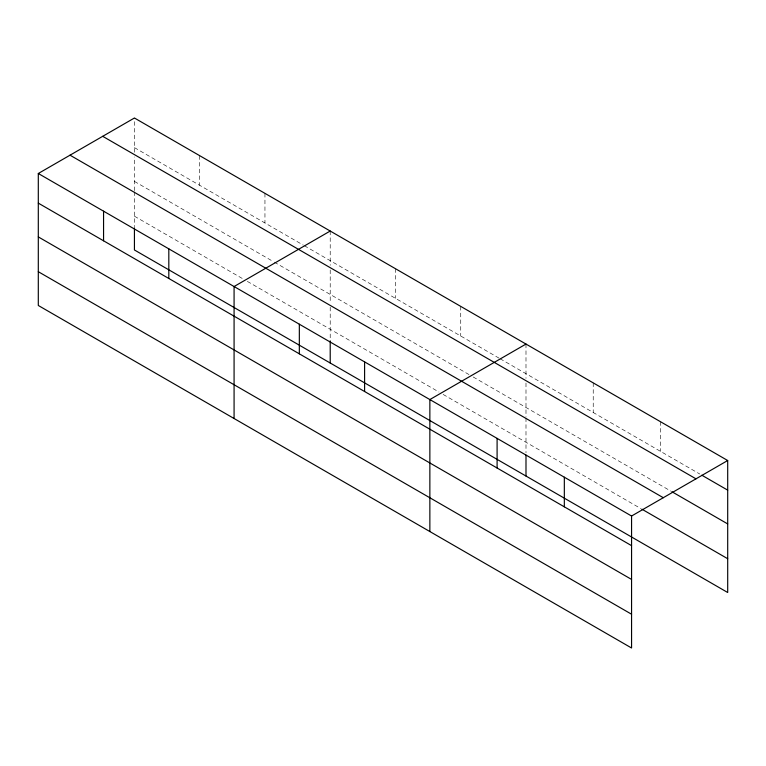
<?xml version="1.0" encoding="UTF-8"?>
<svg xmlns="http://www.w3.org/2000/svg" width="766" height="766" viewBox="0 0 766 766"><rect width="100%" height="100%" fill="white"/><g stroke="black" fill="none" stroke-linecap="round" stroke-linejoin="round"><path stroke-width="0.57" stroke-dasharray="3.83 2.87" d="M134.433 190.686L134.433 156.944M134.433 152.281L134.433 118.002M134.433 147.627L303.279 245.11M304.313 245.704L499.059 358.143M500.093 358.737L699.77 474.02M134.433 181.398L273.242 261.541M274.276 262.135L469.012 374.574M473.158 376.968L670.805 491.073M134.433 216.204L243.195 278.996M247.341 281.39L438.975 392.029M443.121 394.423L640.807 508.557M660.464 421.702L660.464 451.327M593.229 382.885L593.229 412.51M525.993 344.058L525.993 378.347M525.993 383.01L525.993 416.742M525.993 417.91L525.993 452.744M460.73 306.39L460.73 336.015M395.467 268.713L395.467 298.338M330.213 231.035L330.213 265.314M330.213 269.977L330.213 302.551M330.213 307.195L330.213 339.721M264.95 193.358L264.95 222.983M199.687 155.68L199.687 185.305M134.433 191.845L134.433 226.688"/><path stroke-width="1.15" d="M38.3 173.499L631.567 516.025L631.567 647.998L38.3 305.481L38.3 173.499L134.433 118.002L727.7 460.519L727.7 592.501L134.433 249.975L134.433 227.847M330.213 231.035L234.08 286.532L234.08 418.514M525.993 344.058L429.86 399.565L429.86 531.547M631.567 516.025L727.7 460.519M701.838 475.217L727.7 490.144M102.711 136.319L695.978 478.836M671.839 491.676L727.7 523.925M70.022 155.182L663.289 497.708M641.841 509.151L727.7 558.72M38.3 203.124L631.567 545.651M38.3 236.905L631.567 579.422M38.3 271.7L631.567 614.227M564.331 477.199L564.331 506.824M525.993 455.081L525.993 476.04M497.096 438.382L497.096 468.007M364.597 361.887L364.597 391.512M330.213 340.88L330.213 363.007M299.334 324.21L299.334 353.835M168.817 248.854L168.817 278.479M103.563 211.177L103.563 240.802"/></g></svg>
